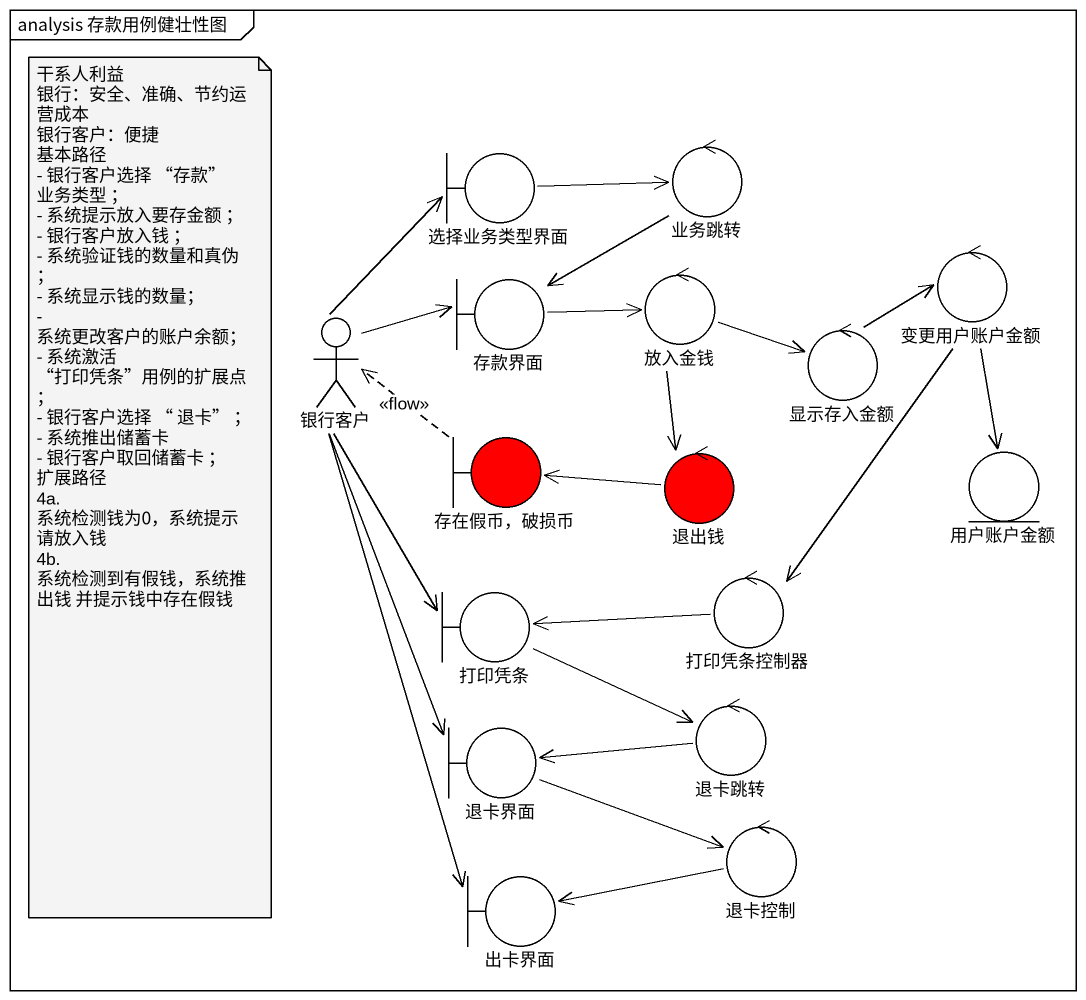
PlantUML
@startuml
mainframe analysis 存款用例健壮性图
control 业务跳转
boundary 选择业务类型界面
boundary 存款界面
control 放入金钱
control 变更用户账户金额
actor 银行客户
control 显示存入金额
boundary "存在假币，破损币" as 存在假币_破损币 #FF0000
control 退出钱 #FF0000
entity 用户账户金额
control 打印凭条控制器
boundary 打印凭条
control 退卡跳转
boundary 退卡界面
control 退卡控制
boundary 出卡界面
业务跳转 --> 存款界面
选择业务类型界面 -right-> 业务跳转
存款界面 -right-> 放入金钱
放入金钱 -right-> 显示存入金额
放入金钱 --> 退出钱
变更用户账户金额 --> 用户账户金额
变更用户账户金额 --> 打印凭条控制器
银行客户 -up-> 选择业务类型界面
银行客户 -right-> 存款界面
银行客户 --> 打印凭条
银行客户 --> 退卡界面
银行客户 --> 出卡界面
显示存入金额 -up-> 变更用户账户金额
存在假币_破损币 .left.> 银行客户 : <<flow>>
退出钱 -left-> 存在假币_破损币
打印凭条控制器 -left-> 打印凭条
打印凭条 -right-> 退卡跳转
退卡跳转 -left-> 退卡界面
退卡界面 -right-> 退卡控制
退卡控制 -left-> 出卡界面
note as N1
  干系人利益
  银行：安全、准确、节约运营成本
  银行客户：便捷
  基本路径
  - 银行客户选择 “存款” 业务类型 ；
  - 系统提示放入要存金额 ；
  - 银行客户放入钱 ；
  - 系统验证钱的数量和真伪 ；
  - 系统显示钱的数量；
  - 系统更改客户的账户余额；
  - 系统激活 “打印凭条”用例的扩展点 ；
  - 银行客户选择 “ 退卡” ；
  - 系统推出储蓄卡
  - 银行客户取回储蓄卡 ；
  扩展路径
  4a. 系统检测钱为0，系统提示请放入钱
  4b. 系统检测到有假钱，系统推出钱 并提示钱中存在假钱
end note
@enduml
